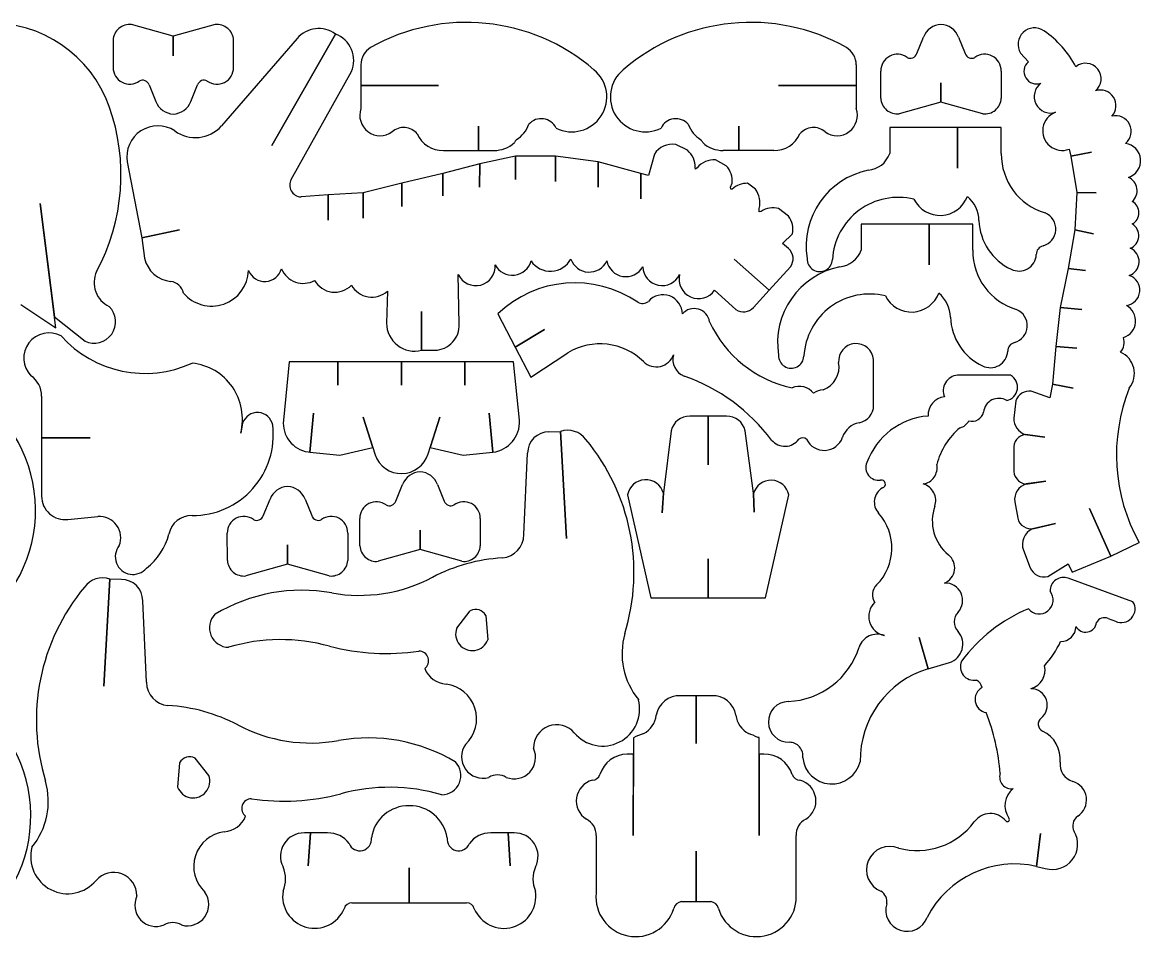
# Model space of a CAD drawing. Extents: x 0.4 to 95.6, y 0.4 to 47.6.
# Drawn here: x 37.8 to 95.6, y 0.4 to 47.6 of the extents above; entities that cross this region are included whole.
import ezdxf

# ---------------------------------------------------------------- set-up
doc = ezdxf.new("R2010")
doc.units = 0
doc.layers.add('1', color=7, linetype='CONTINUOUS')

msp = doc.modelspace()

# ---------------------------------------------------------------- linework, layer by layer
at = {"layer": '1', "color": 1, "linetype": 'CONTINUOUS'}
for p, q in [((43.4251, 47.4977), (43.424905, 47.497468)), ((45.5829, 46.8948), (43.4251, 47.4977)), ((47.7418, 47.4977), (45.5829, 46.8948)), ((85.2645, 47.5092), (85.264528, 47.509819)), ((45.5829, 46.8948), (45.5829, 45.8918)), ((45.5829, 45.8918), (45.5829, 46.8948)), ((50.6772, 41.2563), (53.9663, 47.011526)), ((53.9663, 47.0115), (50.6772, 41.2563)), ((84.0099, 46.0034), (84.3624, 46.8559)), ((84.3624, 46.8559), (84.362787, 46.855779)), ((86.1677, 46.8559), (86.5191, 46.0035)), ((90.582829, 47.182299), (90.582963, 47.182493)), ((42.471, 46.6947), (42.4709, 45.288)), ((51.9797, 46.7779), (48.067159, 42.259776)), ((48.6958, 46.6947), (48.695997, 46.694743)), ((48.6958, 45.288), (48.6958, 46.6947)), ((55.783, 46.3173), (55.783403, 46.316641)), ((80.3806, 46.3173), (80.380197, 46.316597)), ((83.5076, 45.8029), (83.507597, 45.802988)), ((86.5191, 46.0035), (86.519055, 46.003366)), ((87.0214, 45.8029), (87.020409, 45.804343)), ((89.3785, 46.0285), (89.779965, 45.576499)), ((42.4709, 45.288), (42.470538, 45.287982)), ((55.2807, 45.4152), (55.2807, 44.3611)), ((67.3256, 45.1641), (67.3256, 45.1639)), ((68.838, 45.1641), (68.838, 45.1639)), ((80.8829, 45.4152), (80.8829, 44.3611)), ((82.1526, 45.1001), (82.152276, 45.100156)), ((82.1527, 43.6934), (82.1526, 45.1001)), ((88.3775, 45.1001), (88.3775, 43.6934)), ((92.237992, 45.324717), (92.238464, 45.324128)), ((47.3397, 44.5852), (47.338671, 44.583795)), ((51.6806, 39.4998), (54.791806, 45.070869)), ((44.3282, 44.3847), (44.6807, 43.5322)), ((46.486, 43.5322), (46.8374, 44.3846)), ((46.8374, 44.3846), (46.837317, 44.384772)), ((55.2807, 44.3611), (59.2957, 44.3611)), ((59.2957, 44.3611), (55.2807, 44.3611)), ((55.2807, 44.3611), (55.2807, 43.1573)), ((80.8829, 44.3611), (76.8679, 44.3611)), ((76.8679, 44.3611), (80.8829, 44.3611)), ((80.8829, 44.3611), (80.8829, 43.1573)), ((85.2646, 43.4933), (85.2646, 44.4963)), ((85.2646, 44.4963), (85.2646, 43.4933)), ((90.433007, 44.472222), (90.433231, 44.471623)), ((93.244163, 44.071192), (93.244324, 44.070728)), ((44.6807, 43.5322), (44.681049, 43.53236)), ((85.2646, 43.4933), (83.1068, 42.8904)), ((87.4235, 42.8904), (85.2646, 43.4933)), ((88.3775, 43.6934), (88.377735, 43.693396)), ((45.5828, 42.8789), (45.58279, 42.87832)), ((45.5828, 42.879), (45.5828, 42.8789)), ((55.2807, 43.1573), (55.280548, 43.157261)), ((80.8829, 43.1573), (80.883052, 43.157217)), ((83.1068, 42.8904), (83.106643, 42.890671)), ((91.185668, 42.966551), (91.185512, 42.96706)), ((61.3545, 40.9969), (61.3545, 42.2529)), ((61.3545, 42.2529), (61.3545, 40.997)), ((63.9639, 42.3542), (63.963708, 42.354407)), ((72.1997, 42.3542), (72.199892, 42.354363)), ((74.8091, 40.9969), (74.8091, 42.2529)), ((74.8091, 42.2529), (74.8091, 40.997)), ((94.097019, 42.765884), (94.09683, 42.766612)), ((45.658264, 42.009953), (45.658167, 42.00982)), ((56.8867, 41.9521), (56.887106, 41.951643)), ((58.192, 41.8506), (58.192537, 41.850909)), ((65.3695, 42.1513), (65.369646, 42.151705)), ((70.7941, 42.1513), (70.793954, 42.151661)), ((77.9716, 41.8506), (77.971063, 41.850865)), ((79.2769, 41.9521), (79.276494, 41.951598)), ((86.124, 42.1864), (82.6127, 42.1864)), ((82.6127, 42.1864), (82.6127, 40.8316)), ((88.3822, 42.1864), (86.124, 42.1864)), ((86.124, 42.1864), (86.124, 40.0782)), ((86.124, 40.0782), (86.124, 42.1864)), ((88.3821, 40.8316), (88.3822, 42.1864)), ((63.2104, 41.4002), (63.210821, 41.400076)), ((63.3107, 41.5512), (63.310524, 41.551443)), ((72.1577, 41.0035), (71.55452, 41.30584)), ((72.8529, 41.5512), (72.853076, 41.551398)), ((72.9532, 41.4002), (72.952779, 41.400031)), ((91.8883, 41.0592), (91.9752, 40.7085)), ((94.798457, 41.361539), (94.798395, 41.361066)), ((59.548, 40.9969), (61.3545, 40.9969)), ((61.3545, 40.997), (62.1576, 40.997)), ((63.2746, 40.6943), (61.4191, 40.3049)), ((62.1576, 40.997), (62.157491, 40.997535)), ((65.3316, 40.6943), (63.2746, 40.6943)), ((63.2746, 40.6943), (63.2746, 39.4994)), ((63.2746, 39.4994), (63.2746, 40.6943)), ((67.5437, 40.4022), (65.3316, 40.6943)), ((65.3316, 40.6943), (65.3322, 39.3991)), ((65.3316, 39.3991), (65.3316, 40.6943)), ((70.4492, 40.805), (70.1502, 39.701)), ((74.1648, 40.2018), (73.612125, 40.50405)), ((74.006, 40.997), (74.006109, 40.99749)), ((74.8091, 40.997), (74.006, 40.997)), ((76.6156, 40.9969), (74.8091, 40.9969)), ((82.6127, 40.8316), (82.613605, 40.83114)), ((91.9752, 40.7085), (93.0414, 40.9094)), ((93.0414, 40.9094), (91.9752, 40.7085)), ((91.9752, 40.7085), (92.28, 38.8258)), ((43.2004, 40.4039), (43.9486, 36.4787)), ((61.4191, 40.3049), (59.5096, 39.8035)), ((61.4191, 40.3049), (61.4175, 39.0973)), ((61.4175, 39.0973), (61.4191, 40.3049)), ((67.5437, 40.4022), (67.5395, 39.0998)), ((67.5395, 39.0998), (67.5437, 40.4022)), ((69.7519, 39.8076), (67.5437, 40.4022)), ((72.5751, 40.0257), (72.559172, 40.103155)), ((72.6602, 40.1025), (72.5751, 40.0257)), ((81.5065, 39.9766), (81.506697, 39.975667)), ((59.5096, 39.8035), (57.4031, 39.3041)), ((59.5096, 39.8035), (59.5096, 38.6467)), ((59.5096, 38.6467), (59.5096, 39.8035)), ((65.3322, 39.3991), (65.3316, 39.3991)), ((69.7519, 39.8076), (69.7481, 38.497)), ((69.7481, 38.497), (69.7519, 39.8076)), ((70.1502, 39.701), (69.7519, 39.8076)), ((94.949641, 39.60484), (94.949335, 39.604132)), ((55.4036, 38.808), (53.5865, 38.6953)), ((55.4036, 38.808), (55.3956, 37.4913)), ((55.3956, 37.4913), (55.4036, 38.808)), ((57.4031, 39.3041), (55.4036, 38.808)), ((57.4031, 39.3041), (57.4024, 38.095)), ((57.4024, 38.095), (57.4031, 39.3041)), ((74.3822, 39.0926), (74.46463, 39.300158)), ((74.399, 38.992), (74.3822, 39.0926)), ((74.465, 38.9978), (74.399, 38.992)), ((75.6691, 38.9978), (75.267627, 39.300158)), ((92.28, 38.8258), (92.1887, 36.8933)), ((92.28, 38.8258), (93.2938, 38.8012)), ((93.2938, 38.8012), (92.28, 38.8258)), ((39.509, 31.8261), (38.7084, 38.2492)), ((38.7084, 38.2492), (39.4462, 32.4031)), ((53.5865, 38.6953), (52.183575, 38.596178)), ((53.5865, 38.6953), (53.5868, 37.3924)), ((53.5868, 37.3924), (53.5865, 38.6953)), ((83.866, 38.4721), (83.865056, 38.471558)), ((86.6276, 38.623), (86.62669, 38.621916)), ((75.8705, 37.891), (75.871384, 37.994835)), ((75.8705, 37.8184), (75.8705, 37.891)), ((75.9716, 37.8438), (75.8705, 37.8184)), ((77.3767, 37.5923), (76.873621, 37.994835)), ((90.6426, 37.7681), (90.6424, 37.7677)), ((84.648, 37.1918), (81.1367, 37.1918)), ((81.1367, 37.1918), (81.1367, 35.837)), ((86.9062, 37.1918), (84.648, 37.1918)), ((84.648, 37.1918), (84.648, 35.0836)), ((84.648, 35.0836), (84.648, 37.1918)), ((86.9061, 35.837), (86.9062, 37.1918)), ((87.2289, 37.3684), (87.228819, 37.368352)), ((43.9486, 36.4787), (45.9087, 36.8912)), ((45.9087, 36.8912), (43.9486, 36.4787)), ((43.9486, 36.4787), (44.101681, 35.434905)), ((77.0765, 36.1872), (77.589677, 36.688304)), ((92.1887, 36.8933), (91.8419, 34.897)), ((92.1887, 36.8933), (93.1429, 36.694)), ((93.1429, 36.694), (92.1887, 36.8933)), ((77.3766, 35.9366), (77.0765, 36.1872)), ((90.5411, 36.0631), (90.540869, 36.063965)), ((95.050539, 35.940003), (95.050766, 35.940534)), ((64.077802, 35.285115), (64.077591, 35.285173)), ((66.134889, 35.384355), (66.135196, 35.384189)), ((67.990744, 35.285362), (67.991146, 35.285173)), ((76.3853, 33.7721), (74.5661, 35.3848)), ((74.5661, 35.3848), (76.3853, 33.7721)), ((78.3452, 35.411), (78.3453, 35.411)), ((78.3453, 35.411), (78.346488, 35.410927)), ((79.650558, 35.361455), (79.65113, 35.361433)), ((81.1367, 35.837), (81.137605, 35.836603)), ((90.191, 35.6115), (90.19043, 35.61141)), ((41.6197, 34.7374), (41.6203, 34.7371)), ((49.47253, 34.782854), (49.472705, 34.782847)), ((51.175817, 34.883594), (51.177715, 34.883071)), ((62.221047, 35.082353), (62.220434, 35.08231)), ((69.849906, 34.98307), (69.84951, 34.983294)), ((76.3853, 33.7721), (77.477378, 34.983294)), ((80.0305, 34.982), (80.030697, 34.98113)), ((91.8419, 34.897), (91.4291, 32.8861)), ((91.8419, 34.897), (92.7408, 34.7856)), ((92.7408, 34.7856), (91.8419, 34.897)), ((45.457604, 34.228382), (45.45772, 34.229805)), ((52.884943, 34.279666), (52.885141, 34.279313)), ((60.3631, 32.0212), (60.312561, 34.581192)), ((71.756298, 34.581132), (71.756175, 34.581192)), ((94.998492, 34.53395), (94.998843, 34.534987)), ((46.110311, 33.627386), (46.109778, 33.627256)), ((54.792216, 34.028953), (54.791806, 34.029358)), ((56.6503, 33.7286), (56.599455, 32.064732)), ((73.5618, 33.7787), (73.5626, 33.7782)), ((73.5626, 33.7782), (74.667492, 32.774751)), ((75.5697, 32.8758), (76.3853, 33.7721)), ((85.1516, 33.6284), (85.15069, 33.627379)), ((37.7068, 33.0298), (39.509, 31.8261)), ((69.58682, 33.146435), (69.586724, 33.146296)), ((82.39, 33.4775), (82.389056, 33.47702)), ((94.850591, 32.980214), (94.850318, 32.979709)), ((39.4462, 32.4031), (41.017796, 31.147093)), ((42.272537, 32.928311), (42.272404, 32.928177)), ((58.4172, 30.6664), (58.4172, 32.6645)), ((58.4172, 32.6645), (58.4172, 30.6664)), ((62.3598, 32.5439), (63.2617, 30.8236)), ((71.8944, 32.5439), (71.894478, 32.543886)), ((75.5697, 32.8759), (75.5695, 32.8761)), ((75.5695, 32.8761), (75.5697, 32.8758)), ((85.7529, 32.3738), (85.752819, 32.373815)), ((89.1666, 32.7735), (89.1664, 32.7731)), ((91.4291, 32.8861), (91.1977, 30.8659)), ((91.4291, 32.8861), (92.5403, 32.7788)), ((92.5403, 32.7788), (91.4291, 32.8861)), ((73.2999, 32.1418), (73.299833, 32.141769)), ((39.779885, 31.410079), (39.779687, 31.409901)), ((63.2617, 30.8236), (64.7682, 31.7408)), ((64.7682, 31.7408), (63.2617, 30.8236)), ((94.698982, 31.322876), (94.699379, 31.323)), ((58.4172, 30.6664), (59.10867, 30.666431)), ((63.2617, 30.8236), (64.0649, 29.28)), ((89.0651, 31.0685), (89.064869, 31.069428)), ((91.1977, 30.8659), (91.029, 28.9196)), ((91.1977, 30.8659), (92.2898, 30.7712)), ((92.2898, 30.7712), (91.1977, 30.8659)), ((51.5744, 30.0714), (51.272587, 27.058502)), ((54.0826, 30.0714), (51.5744, 30.0714)), ((57.3704, 30.0714), (54.0826, 30.0714)), ((54.0826, 30.0714), (54.0826, 28.8662)), ((54.0826, 28.8662), (54.0826, 30.0714)), ((60.6574, 30.0714), (57.3704, 30.0714)), ((57.3704, 30.0714), (57.3704, 28.8662)), ((57.3704, 28.8662), (57.3704, 30.0714)), ((63.168, 30.0714), (60.6574, 30.0714)), ((60.6574, 30.0714), (60.6574, 28.8662)), ((60.6574, 28.8662), (60.6574, 30.0714)), ((63.4702, 27.0476), (63.168, 30.0714)), ((64.0649, 29.28), (65.972756, 30.535745)), ((69.8863, 30.083), (69.886122, 30.082804)), ((71.4428, 30.4344), (71.443905, 30.434022)), ((76.8692, 30.4164), (76.8693, 30.4164)), ((76.8693, 30.4164), (76.870488, 30.41639)), ((78.174558, 30.366917), (78.17513, 30.366896)), ((81.7802, 30.1845), (81.7801, 30.1845)), ((81.7801, 30.1845), (81.7802, 30.1844)), ((81.7803, 27.8249), (81.7802, 30.1845)), ((88.715, 30.6169), (88.71443, 30.616873)), ((94.548548, 30.570957), (94.54844, 30.570717)), ((46.5539, 30.0047), (46.5538, 30.0043)), ((46.5538, 30.0043), (46.5538, 30.0046)), ((46.5538, 30.0046), (46.5538, 30.0043)), ((79.9739, 30.0335), (79.973972, 30.033484)), ((38.225431, 29.353298), (38.224408, 29.352297)), ((71.9958, 29.3319), (71.99569, 29.331548)), ((86.1243, 29.3787), (86.124311, 29.378937)), ((88.8617, 29.3787), (86.1243, 29.3787)), ((91.029, 28.9196), (90.885, 28.2112)), ((91.029, 28.9196), (92.0893, 28.7136)), ((92.0893, 28.7136), (91.029, 28.9196)), ((77.5649, 28.7281), (77.564801, 28.728819)), ((79.1709, 28.6279), (79.171187, 28.62719)), ((90.885, 28.2112), (89.930905, 28.562621)), ((94.9989, 28.7136), (94.9988, 28.7135)), ((94.9991, 28.7134), (94.9989, 28.7136)), ((38.7755, 28.2994), (38.7755, 26.1402)), ((88.6613, 28.0734), (88.661254, 28.07364)), ((89.1282, 28.0614), (89.026477, 27.157074)), ((52.6412, 25.4011), (52.8285, 27.4106)), ((52.8285, 27.4106), (52.6412, 25.4011)), ((55.8925, 25.6407), (55.3877, 27.2102)), ((55.3877, 27.2102), (56.0124, 25.267954)), ((58.7548, 25.3174), (59.3532, 27.2102)), ((59.3532, 27.2102), (58.8605, 25.6509)), ((62.1042, 25.4025), (61.9132, 27.4106)), ((61.9132, 27.4106), (62.1042, 25.402454)), ((73.2297, 27.2629), (72.2757, 27.2629)), ((72.2757, 27.2629), (72.2757, 27.262465)), ((74.1836, 27.2629), (73.2297, 27.2629)), ((73.2297, 27.2629), (73.2297, 24.7535)), ((73.2297, 24.7535), (73.2297, 27.2629)), ((87.4574, 27.4709), (87.45756, 27.470863)), ((49.1657, 26.8938), (49.064264, 26.391472)), ((81.028, 26.9229), (81.027927, 26.92345)), ((86.2523, 26.6679), (86.252416, 26.667434)), ((86.7039, 27.0193), (86.703755, 27.018707)), ((38.7755, 26.1402), (41.2781, 26.1402)), ((41.2781, 26.1389), (38.7762, 26.1389)), ((38.7762, 26.1389), (38.776242, 23.129975)), ((41.2781, 26.1402), (41.2781, 26.1389)), ((65.0018, 26.4604), (65.5909, 26.4683)), ((65.001829, 26.460251), (65.0018, 26.4604)), ((65.5909, 26.4683), (65.9062, 20.9403)), ((65.9062, 20.9403), (65.5909, 26.4683)), ((65.5909, 26.4683), (65.5909, 26.468168)), ((71.3218, 26.5106), (70.9147, 23.3018)), ((75.568, 23.2866), (75.1363, 26.5107)), ((75.1363, 26.5107), (75.136697, 26.510688)), ((77.9175, 26.0692), (77.918041, 26.068757)), ((78.3184, 26.068), (78.319581, 26.068564)), ((80.1743, 26.1694), (80.173888, 26.169549)), ((89.6131, 26.3189), (90.6324, 26.1796)), ((90.6324, 26.1796), (89.631, 26.313732)), ((54.1839, 25.2533), (55.8925, 25.6407)), ((58.8605, 25.6509), (60.5584, 25.2533)), ((89.026, 25.5511), (89.026477, 24.547636)), ((52.5514, 25.4133), (52.5514, 25.4126)), ((52.5514, 25.4126), (52.6412, 25.4011)), ((52.6412, 25.4011), (54.1839, 25.2533)), ((60.5584, 25.2533), (62.1042, 25.4025)), ((63.6993, 21.1413), (63.8982, 25.3567)), ((63.8982, 25.3567), (63.898161, 25.356583)), ((81.4343, 24.8614), (81.433739, 24.861695)), ((58.3368, 24.3806), (58.336792, 24.381164)), ((85.0484, 24.76), (85.048589, 24.76005)), ((57.0822, 22.8748), (57.4347, 23.7273)), ((57.4347, 23.7273), (57.435051, 23.727125)), ((59.24, 23.7273), (59.5914, 22.8749)), ((82.1359, 23.9582), (82.136174, 23.957086)), ((84.3456, 23.7578), (84.345771, 23.756954)), ((89.6464, 23.7539), (90.6832, 23.895)), ((90.6832, 23.895), (89.6746, 23.759032)), ((51.4868, 23.6258), (51.486815, 23.626389)), ((69.0637, 23.1972), (70.2592, 17.8768)), ((70.9147, 23.3018), (70.8524, 22.2742)), ((70.8524, 22.2742), (70.9147, 23.291024)), ((75.6063, 22.3089), (75.568, 23.2866)), ((75.5705, 23.2595), (75.6063, 22.3089)), ((76.1906, 17.8768), (77.3956, 23.1972)), ((77.3956, 23.1972), (77.3953, 23.197)), ((82.2373, 23.5561), (82.237232, 23.556267)), ((50.2322, 22.12), (50.5847, 22.9725)), ((50.5847, 22.9725), (50.585074, 22.972349)), ((52.39, 22.9725), (52.7414, 22.1201)), ((59.5914, 22.8749), (59.591319, 22.874712)), ((60.0937, 22.6743), (60.092673, 22.675689)), ((84.946921, 22.603412), (84.946771, 22.603461)), ((89.0778, 22.8401), (89.228131, 21.993743)), ((40.1297, 21.9258), (41.686352, 22.075815)), ((46.553829, 22.124707), (46.553842, 22.125323)), ((52.7414, 22.1201), (52.741342, 22.119937)), ((55.2249, 21.9715), (55.22454, 21.971502)), ((55.225, 20.5648), (55.2249, 21.9715)), ((61.4498, 21.9715), (61.4498, 20.5648)), ((82.0332, 22.2556), (82.032032, 22.254537)), ((94.0381, 20.021), (92.942, 22.4906)), ((92.942, 22.4906), (94.0381, 20.021)), ((49.7299, 21.9195), (49.729883, 21.919558)), ((53.2437, 21.9195), (53.242696, 21.920914)), ((91.1854, 21.7124), (89.9952, 21.435032)), ((90.0722, 21.4555), (91.1854, 21.7124)), ((48.3749, 21.2167), (48.374563, 21.216727)), ((48.375, 19.81), (48.3749, 21.2167)), ((54.5998, 21.2167), (54.5998, 19.81)), ((58.3369, 20.3647), (58.3369, 21.3677)), ((58.3369, 21.3677), (58.3369, 20.3647)), ((63.699346, 21.141155), (63.6993, 21.1413)), ((42.789743, 20.570629), (42.791228, 20.570045)), ((51.4869, 19.6099), (51.4869, 20.6129)), ((51.4869, 20.6129), (51.4869, 19.6099)), ((58.3369, 20.3647), (56.1791, 19.7618)), ((60.4958, 19.7618), (58.3369, 20.3647)), ((61.4498, 20.5648), (61.449999, 20.564742)), ((89.5288, 20.3322), (89.8816, 19.429)), ((94.0381, 20.021), (95.502376, 20.733098)), ((54.5998, 19.81), (54.600022, 19.809966)), ((56.1791, 19.7618), (56.178907, 19.762016)), ((62.592827, 19.936263), (62.5928, 19.9364)), ((62.5928, 19.9364), (62.5929, 19.9362)), ((73.2297, 17.8768), (73.2297, 19.8849)), ((73.2297, 19.8849), (73.2297, 17.8768)), ((92.0394, 19.2031), (94.0381, 20.021)), ((44.197367, 19.413967), (44.196775, 19.414453)), ((51.4869, 19.6099), (49.3291, 19.007)), ((53.6458, 19.007), (51.4869, 19.6099)), ((89.8816, 19.429), (89.881396, 19.428982)), ((90.7834, 18.9762), (91.8389, 19.6283)), ((91.8389, 19.6283), (92.0394, 19.2031)), ((42.3073, 18.8371), (41.992, 13.3091)), ((41.992, 13.3091), (42.3073, 18.837076)), ((42.8964, 18.8292), (42.3073, 18.8371)), ((49.3291, 19.007), (49.32893, 19.007241)), ((58.981041, 18.932837), (58.981163, 18.932606)), ((81.9354, 18.5389), (81.935676, 18.538649)), ((85.4493, 18.6379), (85.448835, 18.639046)), ((91.841, 18.8896), (91.840674, 18.888524)), ((95.1895, 17.6709), (91.841, 18.8896)), ((53.774341, 18.127084), (53.774361, 18.127194)), ((44.1989, 13.5101), (44.000039, 17.725491)), ((70.2592, 17.8768), (73.2297, 17.8768)), ((73.2297, 17.8768), (76.1906, 17.8768)), ((81.8364, 17.6345), (81.835613, 17.635307)), ((47.736973, 17.025735), (47.737997, 17.024733)), ((60.2315, 16.3068), (60.9355, 17.2089)), ((61.737781, 16.958461), (61.7385, 16.9589)), ((61.7385, 16.9589), (61.83752, 15.704244)), ((86.1509, 17.1309), (86.150669, 17.13112)), ((93.9106, 16.8013), (94.2883, 16.6637)), ((60.231922, 16.306645), (60.2315, 16.3068)), ((92.2442, 16.3926), (92.244462, 16.392732)), ((93.3025, 16.5959), (93.303146, 16.59564)), ((94.2883, 16.6637), (94.288821, 16.66459)), ((68.916446, 16.021706), (68.917799, 16.021289)), ((82.3388, 15.9282), (82.338593, 15.92784)), ((84.5978, 14.2082), (84.1433, 15.8274)), ((84.1433, 15.8274), (84.5978, 14.2082)), ((86.1509, 16.1299), (86.151477, 16.130518)), ((91.450547, 15.613628), (91.450549, 15.613444)), ((48.440492, 15.319447), (48.44077, 15.318515)), ((53.660675, 15.368535), (53.660854, 15.369232)), ((81.0334, 15.3269), (81.034068, 15.326708)), ((84.5978, 14.2082), (85.7005, 14.5238)), ((85.7005, 14.5238), (85.700267, 14.524535)), ((86.3261, 14.5939), (86.325273, 14.594289)), ((58.577299, 14.215827), (58.577853, 14.216055)), ((90.6211, 14.3658), (90.621252, 14.365827)), ((59.682776, 13.413426), (59.682729, 13.413058)), ((87.0926, 13.6211), (87.092512, 13.621272)), ((71.8035, 12.811), (71.803427, 12.81111)), ((72.6064, 12.811), (71.8035, 12.811)), ((73.4094, 12.811), (72.6064, 12.811)), ((72.6064, 12.811), (72.6064, 10.3512)), ((72.6064, 10.3512), (72.6064, 12.811)), ((89.9229, 13.1782), (89.922739, 13.178649)), ((45.3054, 12.3052), (45.3053, 12.305)), ((69.621026, 12.610426), (69.620572, 12.610061)), ((74.664, 11.8063), (74.662965, 11.806216)), ((87.6024, 11.9397), (87.602802, 11.940117)), ((90.4371, 11.6572), (90.436568, 11.657846)), ((48.917159, 11.301745), (48.917037, 11.301514)), ((90.5143, 10.9866), (90.514703, 10.987359)), ((54.123859, 10.495992), (54.123839, 10.496102)), ((66.307326, 10.902779), (66.307152, 10.902636)), ((69.3743, 10.6319), (69.345, 5.584)), ((69.8956, 10.8536), (69.895738, 10.852972)), ((75.3161, 10.8536), (75.315937, 10.85339)), ((75.8658, 10.6463), (75.792119, 10.650048)), ((75.8679, 5.584), (75.8658, 10.6463)), ((77.4193, 10.4075), (77.41935, 10.40603)), ((60.686424, 10.299907), (60.686173, 10.300087)), ((64.198084, 10.099634), (64.198833, 10.099639)), ((45.9055, 9.3442), (45.80648, 8.089534)), ((45.906219, 9.343751), (45.9055, 9.3442)), ((47.4125, 8.6921), (46.7085, 9.5942)), ((60.161227, 9.394643), (60.160203, 9.393641)), ((69.3671, 9.8017), (69.043, 9.7983)), ((69.043, 9.7983), (69.043035, 9.798798)), ((69.345, 5.584), (69.3671, 9.8017)), ((76.1034, 9.7982), (75.8679, 9.7982)), ((75.8679, 9.7982), (75.8679, 5.584)), ((78.1209, 9.6045), (78.121105, 9.60452)), ((81.0829, 9.4041), (81.08442, 9.404083)), ((91.4233, 9.3745), (91.424297, 9.374434)), ((47.412078, 8.691934), (47.4125, 8.6921)), ((67.6375, 8.7453), (67.63782, 8.745229)), ((77.5741, 8.7453), (77.573704, 8.745207)), ((88.3267, 8.7926), (88.326242, 8.7927)), ((38.981754, 8.390614), (38.980401, 8.390197)), ((61.89097, 8.595599), (61.891, 8.5957)), ((61.891, 8.5957), (61.8912, 8.5953)), ((61.8912, 8.5953), (61.891272, 8.595076)), ((62.795972, 8.595763), (62.7957, 8.595075)), ((67.2353, 8.4446), (67.235543, 8.444117)), ((77.975, 8.4446), (77.975051, 8.445074)), ((92.0782, 8.3883), (92.078031, 8.387538)), ((54.237525, 7.737443), (54.237346, 7.73814)), ((59.457708, 7.688355), (59.45743, 7.687423)), ((89.0025, 8.012), (89.003279, 8.010962)), ((49.320901, 6.584735), (49.320347, 6.584963)), ((66.9359, 6.4365), (66.935789, 6.436285)), ((78.2769, 6.4365), (78.277697, 6.435305)), ((88.7711, 6.4938), (88.771926, 6.494557)), ((92.3313, 6.5874), (92.3311, 6.5873)), ((92.3312, 6.5872), (92.3313, 6.5874)), ((48.215424, 5.782334), (48.215471, 5.781966)), ((86.9874, 6.2885), (86.986895, 6.288876)), ((88.61, 6.3405), (88.610108, 6.340576)), ((92.1507, 5.7983), (92.150379, 5.798119)), ((52.3562, 5.7227), (52.356119, 5.722121)), ((52.6695, 5.7194), (52.3562, 5.7227)), ((52.6695, 5.7194), (52.559, 4.017)), ((52.559, 4.017), (52.6695, 5.7194)), ((53.5612, 5.7227), (52.6695, 5.7194)), ((55.8205, 5.4715), (55.821229, 5.471585)), ((59.734, 5.4715), (59.735078, 5.471658)), ((61.9921, 5.7227), (61.992061, 5.72142)), ((62.8891, 5.7235), (61.9921, 5.7227)), ((63.1972, 5.7227), (62.8891, 5.7235)), ((62.8891, 5.7235), (62.998, 4.0164)), ((62.998, 4.0164), (62.8891, 5.7235)), ((67.4371, 5.584), (67.4372, 2.6233)), ((77.7758, 5.584), (77.776605, 5.584109)), ((77.7758, 2.6233), (77.7758, 5.584)), ((90.2062, 3.9895), (90.4008, 5.6881)), ((90.4008, 5.6881), (90.2062, 3.9895)), ((38.277174, 4.979334), (38.277628, 4.978969)), ((54.6661, 5.1708), (54.666764, 5.17129)), ((60.8896, 5.1708), (60.89006, 5.170652)), ((72.6064, 2.1704), (72.6064, 4.7811)), ((72.6064, 4.7811), (72.6064, 2.1704)), ((83.077, 4.9362), (83.076551, 4.935039)), ((57.7779, 2.1086), (57.7779, 3.9175)), ((57.7779, 3.9175), (57.7779, 2.1086)), ((64.3021, 3.9669), (64.301629, 3.967164)), ((90.2062, 3.9895), (90.6534, 3.8877)), ((90.6534, 3.8877), (90.653473, 3.887727)), ((41.590874, 3.271687), (41.591048, 3.271544)), ((43.700116, 2.468542), (43.699367, 2.468547)), ((47.211776, 2.668815), (47.212027, 2.668995)), ((51.2537, 2.7111), (51.254648, 2.710963)), ((67.4372, 2.6233), (67.436113, 2.623338)), ((82.16, 2.7063), (82.159861, 2.705984)), ((54.4149, 1.8079), (54.414471, 1.808023)), ((54.817, 2.1086), (57.7779, 2.1086)), ((57.7779, 2.1086), (60.7374, 2.1086)), ((60.7374, 2.1086), (60.737477, 2.108984)), ((61.1396, 1.8079), (61.139101, 1.807694)), ((71.452, 1.8202), (71.452787, 1.820079)), ((71.8529, 2.1704), (72.6064, 2.1704)), ((72.6064, 2.1704), (73.36, 2.1704)), ((73.36, 2.1704), (73.359883, 2.170124)), ((73.7608, 1.8202), (73.761706, 1.820523)), ((82.4587, 2.0618), (82.45905, 2.061649)), ((84.5514, 1.3541), (84.55175, 1.353874)), ((45.102228, 0.964671), (45.1025, 0.963983)), ((46.007, 0.9641), (46.006928, 0.963984)), ((46.0072, 0.9645), (46.007, 0.9641))]:
    msp.add_line(p, q, dxfattribs=at)
for centre, radius, start, end in [((36.132197, 41.064414), 6.523686, 19.742966, 91.622983), ((43.322311, 46.651245), 0.85242, 83.087372, 177.077855), ((47.844451, 46.651246), 0.852656, 2.924139, 96.914623), ((60.733845, 37.52899), 10.086885, 49.194172, 119.394491), ((75.429787, 37.528968), 10.086889, 60.605726, 130.806044), ((85.303176, 46.506941), 1.003005, 92.209879, 159.647608), ((85.225858, 46.505734), 1.004829, 20.394554, 87.794499), ((53.09872, 45.825673), 1.469334, 53.810481, 139.603979), ((53.456179, 45.648612), 1.455227, 336.60847, 69.479411), ((90.102386, 46.478522), 0.852367, 55.679953, 211.868208), ((87.588318, 42.847509), 5.268538, 28.039294, 55.362941), ((56.333705, 45.418866), 1.053011, 121.5067, 180.199455), ((79.829934, 45.418844), 1.052972, 359.801734, 58.49449), ((83.005249, 45.11342), 0.853076, 53.923163, 180.890882), ((83.67541, 46.112071), 0.3517, 241.500796, 342.001845), ((86.853589, 46.112027), 0.351739, 197.99449, 298.495539), ((87.523762, 45.114654), 0.853836, 359.027635, 126.122937), ((43.323531, 45.274674), 0.853097, 179.106151, 306.073869), ((47.842023, 45.273485), 0.853836, 233.877113, 0.972416), ((66.183312, 43.76459), 1.806502, 243.230016, 50.778497), ((69.98029, 43.764568), 1.806521, 129.22112, 296.769601), ((90.205011, 45.082626), 0.651594, 130.716502, 290.48153), ((92.74079, 44.697428), 0.803927, 308.78079, 128.71362), ((43.993674, 44.276033), 0.351733, 17.995848, 118.496897), ((47.171854, 44.276076), 0.351753, 61.49923, 162.000279), ((90.935557, 43.782132), 0.85307, 126.075087, 287.048985), ((93.507562, 43.312409), 0.8032, 317.193242, 109.14362), ((45.621411, 43.881257), 1.003001, 200.356081, 267.79381), ((45.544169, 43.882414), 1.004836, 272.202733, 339.602678), ((83.004012, 43.736893), 0.852423, 182.924641, 276.915124), ((87.526152, 43.736891), 0.852693, 263.085624, 357.076108), ((32.287484, 39.740878), 10.589621, 331.801947, 19.456134), ((56.275691, 42.810653), 1.053777, 160.796781, 305.438452), ((79.887916, 42.810631), 1.053763, 234.560544, 19.202215), ((91.536906, 42.01313), 1.016592, 110.222009, 290.222009), ((94.298484, 41.988973), 0.802607, 308.525179, 104.537493), ((44.785155, 40.662219), 1.60567, 57.063744, 189.257949), ((46.724402, 43.4685), 1.806657, 233.834732, 318.007059), ((62.540276, 42.845635), 1.506059, 300.759329, 340.955348), ((64.599073, 41.785439), 0.852885, 25.402127, 138.15561), ((71.564513, 41.785417), 0.852881, 41.842634, 154.596117), ((73.623386, 42.845612), 1.50611, 199.04308, 239.239099), ((57.491605, 41.281904), 0.902203, 39.075385, 132.069018), ((59.485281, 42.400037), 1.404538, 203.014689, 272.559382), ((76.678351, 42.400015), 1.404518, 267.439287, 336.983979), ((78.671974, 41.281881), 0.9022, 47.929018, 140.922651), ((62.185336, 42.502657), 1.50538, 268.94014, 312.916663), ((64.010948, 40.979834), 0.903774, 140.787309, 152.290653), ((71.383019, 40.214229), 1.105001, 81.071324, 147.680914), ((72.152429, 40.979811), 0.903961, 27.701501, 39.204845), ((73.97832, 42.502635), 1.505401, 227.081201, 271.057723), ((94.681267, 40.466298), 0.902879, 287.271727, 82.542194), ((71.454338, 40.150182), 1.105834, 357.562683, 50.502369), ((73.515504, 39.403997), 1.104288, 84.98044, 140.76246), ((81.38697, 41.275887), 1.304774, 275.256236, 340.070637), ((91.544639, 40.798941), 3.162707, 179.408339, 253.424761), ((73.36942, 39.436633), 1.10368, 352.896955, 43.890873), ((82.309478, 36.042497), 4.01426, 101.53592, 189.050986), ((52.202907, 39.198733), 0.602865, 150.04012, 268.162344), ((94.64987, 38.913434), 0.753595, 311.557364, 66.560044), ((75.26289, 38.096243), 1.203924, 89.774562, 131.509273), ((74.702529, 38.280975), 1.203369, 346.244316, 36.561259), ((83.056991, 35.157435), 3.411965, 76.283997, 176.57229), ((85.213581, 39.144634), 1.507167, 206.524691, 339.75091), ((85.525157, 37.321307), 1.704394, 1.583294, 49.737519), ((94.846696, 37.772333), 0.651929, 297.704148, 62.295852), ((76.58871, 36.92733), 1.104872, 75.056387, 123.954543), ((76.507809, 36.910508), 1.104451, 348.393495, 38.12022), ((90.296015, 36.933686), 0.903531, 285.723567, 67.44382), ((90.136617, 37.485485), 2.910156, 182.306769, 244.540685), ((94.786321, 36.592615), 0.703662, 292.074487, 58.900434), ((76.915881, 35.405916), 0.702771, 323.032331, 49.0368), ((90.642588, 35.622343), 0.45229, 102.966832, 181.38514), ((94.754925, 35.247421), 0.753032, 288.899818, 66.885814), ((45.579677, 35.730744), 1.507314, 191.318879, 265.354674), ((63.109165, 35.549618), 1.004102, 207.736088, 344.726729), ((65.076206, 35.957757), 1.203994, 213.960957, 331.55921), ((67.083095, 35.712633), 1.003189, 199.111048, 334.791535), ((68.976477, 35.478375), 1.004094, 191.093724, 330.44323), ((78.998501, 35.385618), 0.652504, 177.777093, 357.877775), ((79.91092, 36.281318), 1.304809, 275.258279, 340.07268), ((90.068597, 35.804373), 3.162665, 179.408902, 253.425324), ((89.290145, 35.664608), 0.902419, 243.367986, 356.626162), ((42.846004, 34.157459), 1.356522, 154.68971, 244.98561), ((47.566041, 34.860127), 1.908055, 220.251223, 357.678987), ((50.307098, 35.123366), 0.901201, 202.200572, 344.570162), ((52.295873, 35.32985), 1.204114, 201.780026, 299.288943), ((61.219405, 35.012274), 1.004091, 205.424795, 4.002116), ((70.852954, 35.019519), 1.004098, 182.067532, 334.112977), ((80.833511, 31.047928), 4.014298, 101.536291, 189.051356), ((45.329724, 33.436468), 0.803596, 13.743702, 80.834929), ((53.933263, 34.874616), 1.205382, 209.595331, 315.446676), ((66.34099, 28.433478), 5.722363, 55.444679, 134.085004), ((72.729437, 34.338459), 1.003074, 165.996019, 326.079427), ((94.741642, 33.774253), 0.801942, 277.788449, 71.319851), ((55.841144, 34.621063), 1.204667, 209.417955, 312.197206), ((70.890919, 32.533024), 1.003617, 0.620099, 138.65777), ((81.580964, 30.162866), 3.41194, 76.283442, 176.571736), ((83.737595, 34.150065), 1.507165, 206.523409, 339.749628), ((84.049087, 32.326739), 1.704463, 1.58217, 49.736395), ((69.824701, 33.587177), 0.50084, 241.643044, 308.638245), ((94.420443, 32.183957), 0.905015, 287.951486, 61.621514), ((41.493556, 32.144501), 1.105065, 244.499, 45.177073), ((72.505389, 32.022251), 0.803384, 8.555543, 139.510046), ((75.058749, 33.359135), 0.703269, 236.196877, 316.596871), ((88.660617, 32.490948), 2.910156, 182.306769, 244.540685), ((88.820026, 31.939117), 0.903497, 285.723441, 67.443694), ((58.066194, 32.090758), 1.46697, 181.016552, 283.843626), ((59.060379, 31.969291), 1.303755, 272.122734, 2.281813), ((78.848129, 34.703707), 6.111155, 204.785233, 257.877783), ((39.156609, 30.265178), 1.30331, 61.440356, 224.400085), ((44.118286, 35.292058), 5.821639, 221.82202, 294.730944), ((93.932609, 31.085118), 0.802407, 320.12814, 17.235852), ((67.637919, 27.788697), 3.212326, 45.579183, 121.222767), ((80.8771, 30.108348), 0.906296, 4.813924, 184.737237), ((89.166549, 30.627775), 0.452251, 102.96296, 181.381269), ((70.54921, 30.768871), 0.954135, 225.975774, 339.479106), ((72.309757, 30.17836), 0.902809, 163.549587, 249.649865), ((77.522501, 30.391081), 0.652504, 177.777049, 357.877731), ((87.814166, 30.670039), 0.9024, 243.365912, 356.624088), ((94.050943, 29.46705), 1.210876, 321.516355, 65.735721), ((46.244701, 27.1112), 2.909974, 345.680341, 83.90052), ((78.739787, 29.806421), 1.254898, 290.092936, 10.424606), ((37.521697, 28.313824), 1.253886, 359.340902, 55.914706), ((68.830817, 20.282871), 9.586187, 36.749289, 70.722163), ((86.195395, 28.568299), 0.813749, 95.011413, 202.644045), ((88.522421, 28.762887), 0.70309, 281.388563, 61.147631), ((31.136664, 22.403938), 7.326471, 305.067773, 56.35183), ((77.93644, 27.84938), 0.95404, 38.564706, 112.919581), ((79.207917, 27.785072), 0.842919, 92.497435, 128.567759), ((89.872951, 27.762058), 0.802658, 85.859495, 158.103049), ((103.667523, 25.254052), 9.333202, 158.24431, 208.972824), ((80.87709, 27.814042), 0.903275, 279.612796, 0.688742), ((85.52316, 27.330075), 0.928276, 94.868701, 183.679223), ((88.255563, 27.3803), 0.803125, 59.655486, 173.525402), ((49.930044, 26.648675), 0.802688, 10.312265, 162.21893), ((72.25399, 26.308964), 0.953748, 88.695657, 167.794776), ((74.20411, 26.308966), 0.954154, 12.20524, 91.231694), ((84.880592, 23.617663), 3.663852, 94.442469, 160.155923), ((86.868126, 27.598885), 0.603013, 254.182011, 347.746173), ((46.584006, 26.291226), 4.166012, 269.585148, 6.908991), ((52.769872, 26.902729), 1.505366, 174.060475, 261.655262), ((61.923024, 26.942571), 1.550737, 276.709312, 3.883535), ((81.227246, 25.836155), 1.10486, 100.389325, 162.43709), ((88.564845, 23.875206), 3.62588, 129.627119, 165.875145), ((86.083212, 27.350127), 0.703349, 283.920101, 331.942344), ((89.868867, 27.122277), 0.843108, 177.634615, 252.340359), ((65.003036, 25.355376), 1.104875, 90.06257, 179.93743), ((65.968774, 25.357644), 1.173053, 36.66708, 108.791707), ((58.65392, 19.188599), 10.740049, 342.850399, 39.763487), ((77.194177, 26.611386), 0.90397, 220.99173, 323.145614), ((78.118221, 25.820993), 0.318232, 50.977975, 128.936291), ((79.226408, 26.496644), 1.00279, 205.270288, 340.953615), ((89.703544, 25.634891), 0.682706, 96.099778, 187.049915), ((57.375608, 25.73594), 1.4413, 198.947227, 343.118657), ((82.033262, 24.603027), 0.652944, 156.6619, 279.044011), ((58.375498, 23.378287), 1.00306, 92.211041, 159.648771), ((58.298182, 23.37708), 1.004826, 20.397928, 87.797873), ((84.210397, 24.5994), 0.853253, 279.12891, 10.848967), ((89.754222, 24.477065), 0.731159, 174.461214, 261.519821), ((70.000242, 23.026274), 0.952012, 16.146532, 169.656949), ((76.475681, 23.017118), 0.937071, 11.075034, 165.009479), ((82.186594, 23.756557), 0.206771, 284.195268, 104.11365), ((84.089615, 22.890773), 0.904027, 341.469269, 73.551048), ((89.912549, 22.951234), 0.842115, 106.41315, 187.583466), ((39.980068, 23.120329), 1.203864, 179.540916, 277.139943), ((51.525492, 22.623516), 1.003031, 92.210736, 159.648466), ((51.448174, 22.622309), 1.004823, 20.396194, 87.796139), ((82.670803, 22.821917), 0.852792, 120.558262, 221.611385), ((56.077534, 21.984811), 0.853097, 53.926147, 180.893865), ((56.747669, 22.983459), 0.351735, 241.504696, 342.005745), ((59.925848, 22.983415), 0.351747, 198.001216, 298.502266), ((60.596026, 21.985999), 0.853836, 359.027601, 126.122904), ((87.073414, 21.845071), 2.257665, 160.37297, 230.904613), ((41.762426, 20.974563), 1.103877, 338.535602, 93.95167), ((46.527278, 20.92143), 1.20357, 88.735941, 168.013606), ((49.22755, 21.230002), 0.85309, 53.923905, 180.891623), ((49.89769, 22.228661), 0.351716, 241.503199, 342.004248), ((53.07587, 22.228618), 0.35174, 197.997854, 298.498903), ((53.746048, 21.231224), 0.853836, 359.027584, 126.122887), ((80.011852, 20.448), 2.710111, 315.215977, 41.804529), ((89.927603, 22.159697), 0.71889, 193.347018, 281.603577), ((90.344835, 20.637129), 0.871145, 113.662632, 200.489275), ((42.323873, 21.900658), 3.112712, 306.991353, 346.450344), ((62.493822, 21.137527), 1.205529, 274.709473, 0.172415), ((43.494001, 19.991645), 0.910185, 140.544775, 320.603546), ((56.07632, 20.608248), 0.852428, 182.921642, 276.912125), ((60.598459, 20.608248), 0.85265, 263.084791, 357.075274), ((49.22632, 19.853472), 0.852429, 182.923201, 276.913684), ((53.74846, 19.85347), 0.852673, 263.084954, 357.075437), ((63.071008, 11.215403), 8.73396, 93.138493, 117.922011), ((85.120864, 19.425213), 0.851835, 292.644821, 51.619237), ((90.583014, 19.701854), 0.752813, 201.251915, 285.437219), ((41.929426, 17.726552), 1.173053, 71.208293, 143.33292), ((42.895158, 17.724319), 1.104881, 0.060753, 89.935613), ((55.201644, 26.130595), 8.129671, 259.888481, 297.703058), ((82.418417, 18.028119), 0.702623, 133.397429, 214.070564), ((85.480702, 17.735892), 0.902555, 317.927801, 91.993836), ((91.604827, 18.226439), 0.702837, 70.393127, 180.832475), ((49.24428, 11.557507), 10.740049, 140.236513, 197.149601), ((52.225119, 9.532113), 8.733477, 79.782291, 120.916218), ((90.341056, 17.762085), 0.721787, 218.990603, 38.990603), ((82.534407, 16.91357), 1.004598, 134.074697, 258.772128), ((94.593732, 17.297908), 0.702896, 244.291521, 32.049398), ((48.45526, 16.323168), 1.004757, 135.633854, 269.173702), ((61.208404, 16.672671), 0.601594, 28.36292, 116.976524), ((86.644743, 16.630709), 0.7027, 134.634111, 225.399378), ((92.966976, 9.697384), 8.250884, 112.721541, 143.597542), ((93.708585, 16.398045), 0.451026, 63.390908, 154.017244), ((61.034523, 16.004916), 0.857443, 159.396769, 339.47226), ((91.441902, 16.416038), 0.80264, 270.617278, 358.326675), ((92.740609, 16.665505), 0.566186, 208.801259, 352.938372), ((51.137149, 6.276679), 9.436292, 74.487611, 106.605181), ((72.592262, 15.000938), 3.813501, 164.480716, 218.818474), ((81.978903, 14.991201), 1.003329, 68.992093, 160.452704), ((85.388946, 15.477854), 1.002865, 288.085233, 40.555439), ((86.545342, 17.974175), 5.44364, 318.481966, 334.301598), ((56.592696, 26.74034), 11.743709, 255.542168, 278.246796), ((58.277182, 14.61695), 0.501118, 306.869914, 90), ((77.201969, 16.528366), 4.016089, 272.395502, 342.589779), ((86.970943, 14.314278), 0.703773, 156.554854, 279.954342), ((59.782952, 14.713552), 1.30435, 202.43212, 265.593185), ((86.04273, 9.464711), 4.958681, 106.941434, 180.700549), ((89.642839, 14.142291), 1.003469, 286.196492, 12.869774), ((45.404421, 13.506429), 1.205527, 179.825522, 265.288464), ((59.453302, 11.621107), 1.806949, 313.023191, 82.703999), ((86.825948, 13.108448), 0.577966, 12.959291, 62.534748), ((71.737033, 11.608376), 1.204565, 86.840333, 170.538552), ((73.475846, 11.609535), 1.203301, 9.407289, 93.165487), ((87.71835, 12.625427), 0.695461, 118.248245, 260.402642), ((89.908395, 12.326348), 0.851975, 308.311674, 89.024515), ((30.890664, 6.601362), 7.326451, 305.067671, 56.351728), ((44.827139, 3.584387), 8.733917, 62.077451, 86.860969), ((67.776698, 12.11981), 1.907936, 219.633802, 14.889381), ((77.395168, 11.461658), 1.054434, 91.376955, 271.31139), ((69.303834, 11.959666), 1.25442, 298.147612, 352.981417), ((75.90887, 11.958515), 1.254142, 186.971179, 241.785083), ((77.260514, 7.904489), 11.101766, 4.588408, 21.316052), ((90.691858, 11.347299), 0.401174, 129.422351, 243.794489), ((52.696556, 18.499503), 8.129671, 242.296942, 280.111519), ((65.402724, 10.106884), 1.204662, 41.342615, 180.34483), ((89.825206, 9.534727), 1.607105, 354.275797, 64.609848), ((55.673081, 1.901021), 8.733477, 59.083782, 100.217709), ((70.421794, 8.886686), 2.03544, 104.97801, 120.972579), ((74.830888, 9.060526), 1.857565, 58.837411, 74.858208), ((77.425374, 9.703517), 0.702539, 351.897672, 90.491281), ((61.584564, 9.656481), 1.104831, 144.382252, 286.117415), ((63.202633, 9.622671), 1.104497, 248.396189, 25.584498), ((46.435596, 9.057961), 0.601594, 63.023476, 151.63708), ((59.44294, 8.692076), 1.004757, 270.826298, 44.366146), ((69.074472, 8.292503), 1.506623, 91.195608, 162.510094), ((76.137263, 8.292488), 1.506093, 17.493155, 91.288363), ((79.619406, 9.761497), 1.506502, 185.98105, 346.276523), ((92.31894, 9.258001), 0.903185, 172.588934, 254.530078), ((46.609477, 8.390205), 0.857443, 200.527708, 20.603199), ((62.343335, 7.813815), 0.903001, 59.928303, 120.055041), ((67.212353, 8.895111), 0.451095, 272.915851, 340.593846), ((77.99913, 8.895079), 0.450649, 199.412275, 266.937105), ((88.898368, 8.605043), 0.602116, 161.840564, 279.95897), ((35.305938, 7.369846), 3.813501, 321.181526, 15.519284), ((67.516747, 7.375977), 1.104536, 104.749319, 238.272868), ((77.693679, 7.374772), 1.106198, 301.867105, 75.267081), ((91.784219, 7.428757), 1.003568, 303.020356, 72.966183), ((51.305504, 19.109248), 11.743709, 261.753204, 284.457832), ((56.761051, -1.354413), 9.436292, 73.394819, 105.512389), ((89.671738, 7.132318), 1.104017, 127.263311, 215.33517), ((49.621018, 6.985858), 0.501118, 90, 233.130086), ((57.754934, 5.172038), 1.957477, 89.328569, 171.20012), ((57.799628, 5.170808), 1.958693, 8.835455, 90.636391), ((48.115248, 7.08246), 1.30435, 274.406815, 337.56788), ((66.533803, 5.626261), 0.904285, 357.321354, 63.606427), ((78.678949, 5.62751), 0.903387, 116.426297, 182.753686), ((87.8177, 5.724177), 1.003921, 37.878639, 145.797576), ((88.690777, 6.417724), 0.111752, 223.711866, 43.435023), ((92.675639, 6.093012), 0.602379, 124.875721, 209.31085), ((48.444898, 3.990015), 1.806949, 97.296001, 226.976809), ((84.023914, 8.526248), 3.712828, 255.224133, 322.943241), ((91.027156, 5.136829), 1.3038, 253.344854, 30.486857), ((52.323531, 4.518769), 1.203793, 88.448762, 207.284739), ((53.601028, 4.418535), 1.304773, 35.234484, 91.749237), ((55.222766, 5.401449), 0.602558, 202.506204, 6.684174), ((60.33295, 5.401467), 0.603031, 173.330868, 337.49541), ((61.953465, 4.419704), 1.302288, 88.301685, 144.777641), ((63.230997, 4.51879), 1.204385, 332.740948, 91.608044), ((40.121502, 4.488718), 1.907936, 165.110619, 320.366198), ((82.618299, 3.82066), 1.204921, 67.646682, 247.644275), ((89.063225, -0.941688), 5.061918, 76.950141, 153.031757), ((42.495476, 2.475792), 1.204662, 359.65517, 138.657385), ((49.830007, 3.339017), 1.556003, 336.200206, 23.800195), ((65.725705, 3.33901), 1.555935, 156.199813, 203.799801), ((44.695567, 1.991579), 1.104497, 154.415502, 291.603811), ((46.313636, 2.025389), 1.104831, 253.882585, 35.617748), ((52.888624, 2.44788), 1.65502, 170.853421, 337.2513), ((62.667099, 2.446675), 1.656223, 202.693778, 9.187615), ((69.483772, 2.420356), 2.057695, 174.338837, 343.042379), ((75.729053, 2.420382), 2.056765, 196.956863, 5.660405), ((81.867953, 2.179159), 0.602292, 348.763819, 61.009651), ((54.803759, 1.706512), 0.402306, 88.113967, 165.384998), ((60.750777, 1.707671), 0.401533, 14.454751, 91.898204), ((71.892746, 1.721239), 0.450925, 95.069522, 167.338348), ((73.321234, 1.721211), 0.450574, 12.69119, 85.079308), ((83.516056, 1.739903), 1.10489, 163.070056, 339.562987), ((45.55485, 0.182746), 0.902971, 59.944848, 120.071586)]:
    msp.add_arc(centre, radius, start, end, dxfattribs=at)

doc.saveas('drawing.dxf')
